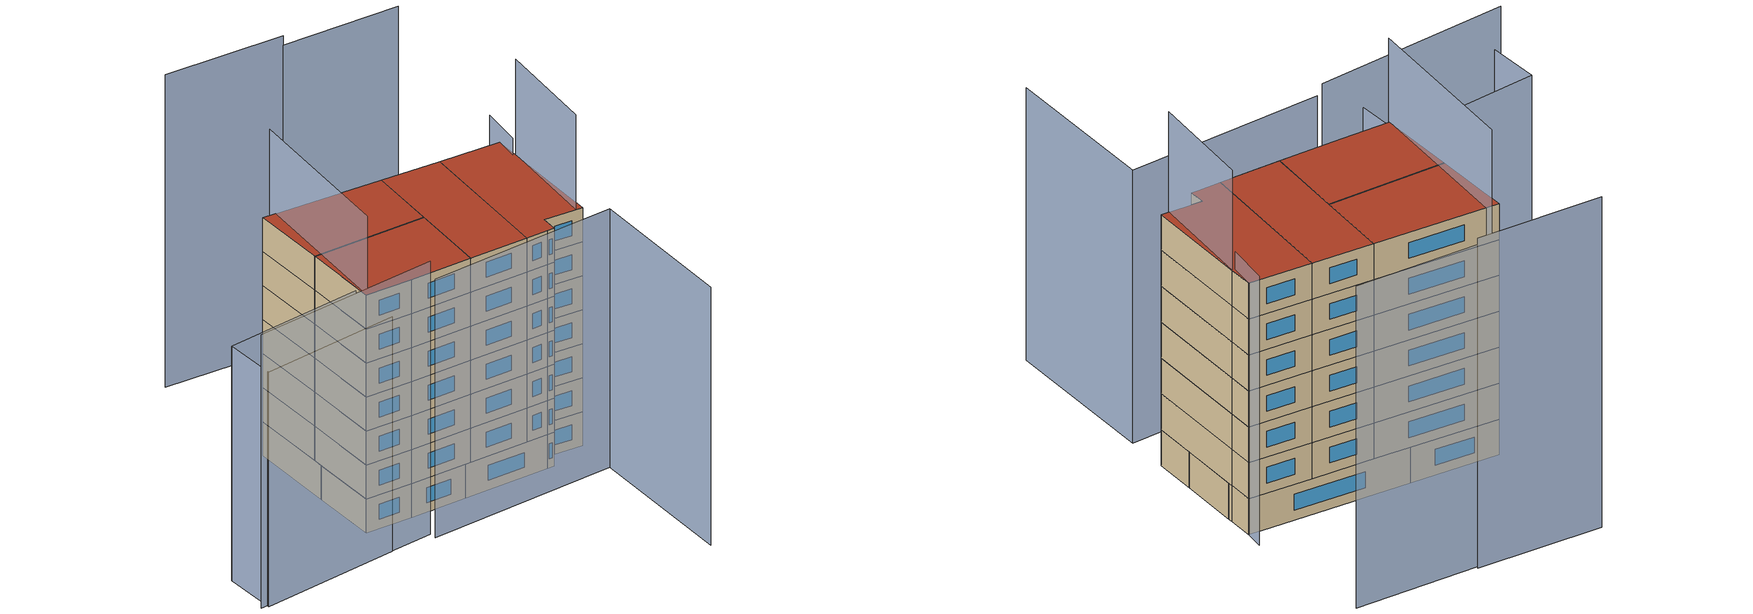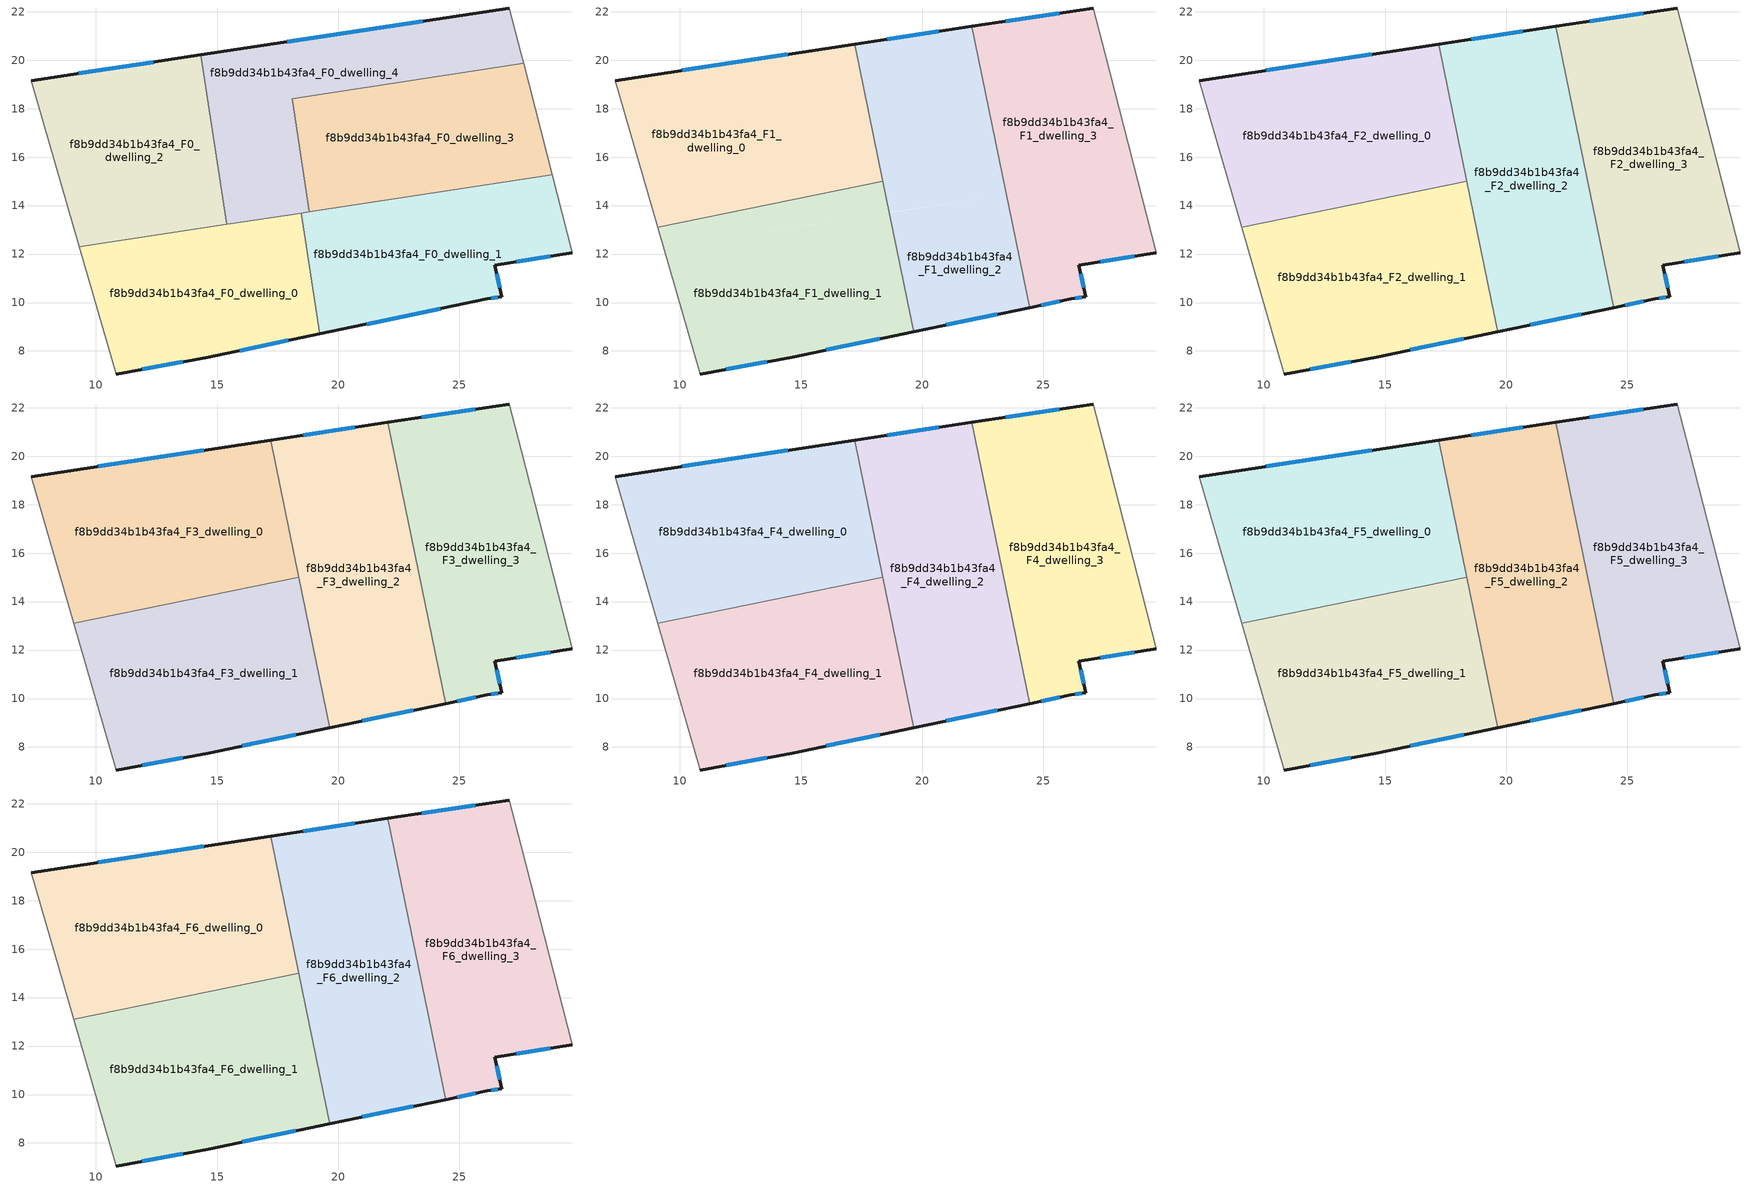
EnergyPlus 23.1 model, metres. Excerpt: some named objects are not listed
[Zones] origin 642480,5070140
f8b9dd34b1b43fa4_F0_dwelling_0
 floor ground (EU_floor_Construction): 18.48,13.69 19.24,8.71 14.64,7.75 10.84,7.05 9.32,12.29 z0
 wall outside (EU_wall_Construction): 10.84,7.05 14.64,7.75 19.24,8.71 z0:3
 wall adiabatic (EU_wall_Construction): 9.32,12.29 10.84,7.05 z0:3
 wall to f8b9dd34b1b43fa4_F0_dwelling_1 (EU_wall_Construction): 19.24,8.71 18.48,13.69 z0:3
 wall to f8b9dd34b1b43fa4_F0_dwelling_2 (EU_wall_Construction): 15.4,13.22 9.32,12.29 z0:3
 wall to f8b9dd34b1b43fa4_F0_dwelling_4 (EU_wall_Construction): 18.48,13.69 15.4,13.22 z0:3
 window (EU_Window_Construction): 15.93,8.02 17.95,8.44 / 11.91,7.24 13.58,7.55 z0.84:2.16
f8b9dd34b1b43fa4_F0_dwelling_1
 floor ground (EU_floor_Construction): 28.83,15.27 29.66,12.05 26.45,11.55 26.75,10.25 26.15,10.15 19.24,8.71 18.48,13.69 z0
 wall outside (EU_wall_Construction): 19.24,8.71 26.15,10.15 26.75,10.25 26.45,11.55 29.66,12.05 z0:3
 wall adiabatic (EU_wall_Construction): 29.66,12.05 28.83,15.27 z0:3
 wall to f8b9dd34b1b43fa4_F0_dwelling_3 (EU_wall_Construction): 28.83,15.27 18.81,13.74 z0:3
 wall to f8b9dd34b1b43fa4_F0_dwelling_4 (EU_wall_Construction): 18.81,13.74 18.48,13.69 z0:3
 window (EU_Window_Construction): 21.17,9.11 24.21,9.74 / 27.35,11.69 28.76,11.91 / 26.67,10.61 26.54,11.18 / 26.32,10.17 26.58,10.22 z0.84:2.16
f8b9dd34b1b43fa4_F0_dwelling_2
 floor ground (EU_floor_Construction): 14.34,20.22 15.4,13.22 9.32,12.29 7.34,19.16 z0
 wall outside (EU_wall_Construction): 14.34,20.22 7.34,19.16 z0:3
 wall to f8b9dd34b1b43fa4_F0_dwelling_4 (EU_wall_Construction): 15.4,13.22 14.34,20.22 z0:3
 wall adiabatic (EU_wall_Construction): 7.34,19.16 9.32,12.29 z0:3
 window (EU_Window_Construction): 12.38,19.92 9.3,19.46 z0.84:2.16
f8b9dd34b1b43fa4_F0_dwelling_3
 floor ground (EU_floor_Construction): 27.65,19.87 28.83,15.27 18.81,13.74 18.1,18.41 z0
 wall to f8b9dd34b1b43fa4_F0_dwelling_4 (EU_wall_Construction): 27.65,19.87 18.1,18.41 18.81,13.74 z0:3
 wall adiabatic (EU_wall_Construction): 28.83,15.27 27.65,19.87 z0:3
f8b9dd34b1b43fa4_F0_dwelling_4
 floor ground (EU_floor_Construction): 27.06,22.16 27.56,20.25 27.65,19.87 18.1,18.41 18.81,13.74 15.4,13.22 14.34,20.22 z0
 wall outside (EU_wall_Construction): 27.06,22.16 14.34,20.22 z0:3
 wall adiabatic (EU_wall_Construction): 27.65,19.87 27.56,20.25 27.06,22.16 z0:3
 window (EU_Window_Construction): 23.49,21.61 17.9,20.76 z0.84:2.16
f8b9dd34b1b43fa4_F1_dwelling_0
 floor to f8b9dd34b1b43fa4_F0_dwelling_2 (EU_floor_Construction): 14.34,20.22 15.23,14.36 9.09,13.1 7.34,19.16 z3
 floor to f8b9dd34b1b43fa4_F0_dwelling_4 (EU_floor_Construction): 17.21,20.66 18.38,15.01 15.23,14.36 14.34,20.22 z3
 wall outside (EU_wall_Construction): 17.21,20.66 7.34,19.16 z3:6
 wall adiabatic (EU_wall_Construction): 7.34,19.16 9.09,13.1 z3:6
 wall to f8b9dd34b1b43fa4_F1_dwelling_2 (EU_wall_Construction): 18.38,15.01 17.21,20.66 z3:6
 wall to f8b9dd34b1b43fa4_F1_dwelling_1 (EU_wall_Construction): 9.09,13.1 18.38,15.01 z3:6
 window (EU_Window_Construction): 14.45,20.24 10.11,19.58 z3.84:5.16
f8b9dd34b1b43fa4_F1_dwelling_1
 floor to f8b9dd34b1b43fa4_F0_dwelling_0 (EU_floor_Construction): 18.48,13.69 19.24,8.71 14.64,7.75 10.84,7.05 9.32,12.29 z3
 floor to f8b9dd34b1b43fa4_F0_dwelling_2 (EU_floor_Construction): 15.23,14.36 15.4,13.22 9.32,12.29 9.09,13.1 z3
 floor to f8b9dd34b1b43fa4_F0_dwelling_1 (EU_floor_Construction): 18.64,13.71 19.66,8.79 19.24,8.71 18.48,13.69 z3
 floor to f8b9dd34b1b43fa4_F0_dwelling_4 (EU_floor_Construction): 18.38,15.01 18.64,13.71 15.4,13.22 15.23,14.36 z3
 wall outside (EU_wall_Construction): 10.84,7.05 14.64,7.75 19.66,8.79 z3:6
 wall adiabatic (EU_wall_Construction): 9.09,13.1 10.84,7.05 z3:6
 wall to f8b9dd34b1b43fa4_F1_dwelling_2 (EU_wall_Construction): 19.66,8.79 18.38,15.01 z3:6
 window (EU_Window_Construction): 11.91,7.24 13.58,7.55 / 16.05,8.04 18.25,8.5 z3.84:5.16
f8b9dd34b1b43fa4_F1_dwelling_2
 floor to f8b9dd34b1b43fa4_F0_dwelling_1 (EU_floor_Construction): 23.48,14.45 24.44,9.79 19.66,8.79 18.64,13.71 z3
 floor to f8b9dd34b1b43fa4_F0_dwelling_3 (EU_floor_Construction): 22.52,19.09 23.48,14.45 18.81,13.74 18.1,18.41 z3
 floor to f8b9dd34b1b43fa4_F0_dwelling_4 (EU_floor_Construction): 22.05,21.39 22.52,19.09 18.1,18.41 18.81,13.74 18.64,13.71 17.21,20.66 z3
 wall outside (EU_wall_Construction): 19.66,8.79 24.44,9.79 / 22.05,21.39 17.21,20.66 z3:6
 wall to f8b9dd34b1b43fa4_F1_dwelling_3 (EU_wall_Construction): 24.44,9.79 22.05,21.39 z3:6
 window (EU_Window_Construction): 21,9.07 23.1,9.51 / 20.69,21.19 18.57,20.86 z3.84:5.16
f8b9dd34b1b43fa4_F1_dwelling_3
 floor to f8b9dd34b1b43fa4_F0_dwelling_3 (EU_floor_Construction): 27.65,19.87 28.83,15.27 23.48,14.45 22.52,19.09 z3
 floor to f8b9dd34b1b43fa4_F0_dwelling_1 (EU_floor_Construction): 28.83,15.27 29.66,12.05 26.45,11.55 26.75,10.25 26.15,10.15 24.44,9.79 23.48,14.45 z3
 floor to f8b9dd34b1b43fa4_F0_dwelling_4 (EU_floor_Construction): 27.06,22.16 27.56,20.25 27.65,19.87 22.52,19.09 22.05,21.39 z3
 wall outside (EU_wall_Construction): 24.44,9.79 26.15,10.15 26.75,10.25 26.45,11.55 29.66,12.05 / 27.06,22.16 22.05,21.39 z3:6
 wall adiabatic (EU_wall_Construction): 29.66,12.05 27.56,20.25 27.06,22.16 z3:6
 window (EU_Window_Construction): 26.67,10.61 26.54,11.18 / 26.32,10.17 26.58,10.22 / 24.92,9.89 25.67,10.05 / 25.65,21.94 23.45,21.61 / 27.35,11.69 28.76,11.91 z3.84:5.16
f8b9dd34b1b43fa4_F2_dwelling_0
 floor to f8b9dd34b1b43fa4_F1_dwelling_0 (EU_floor_Construction): 17.21,20.66 18.38,15.01 9.09,13.1 7.34,19.16 z6
 wall outside (EU_wall_Construction): 17.21,20.66 7.34,19.16 z6:9
 wall adiabatic (EU_wall_Construction): 7.34,19.16 9.09,13.1 z6:9
 wall to f8b9dd34b1b43fa4_F2_dwelling_2 (EU_wall_Construction): 18.38,15.01 17.21,20.66 z6:9
 wall to f8b9dd34b1b43fa4_F2_dwelling_1 (EU_wall_Construction): 9.09,13.1 18.38,15.01 z6:9
 window (EU_Window_Construction): 14.45,20.24 10.11,19.58 z6.84:8.16
f8b9dd34b1b43fa4_F2_dwelling_1
 floor to f8b9dd34b1b43fa4_F1_dwelling_1 (EU_floor_Construction): 18.38,15.01 19.66,8.79 14.64,7.75 10.84,7.05 9.09,13.1 z6
 wall outside (EU_wall_Construction): 10.84,7.05 14.64,7.75 19.66,8.79 z6:9
 wall adiabatic (EU_wall_Construction): 9.09,13.1 10.84,7.05 z6:9
 wall to f8b9dd34b1b43fa4_F2_dwelling_2 (EU_wall_Construction): 19.66,8.79 18.38,15.01 z6:9
 window (EU_Window_Construction): 11.91,7.24 13.58,7.55 / 16.05,8.04 18.25,8.5 z6.84:8.16
f8b9dd34b1b43fa4_F2_dwelling_2
 floor to f8b9dd34b1b43fa4_F1_dwelling_2 (EU_floor_Construction): 22.05,21.39 24.44,9.79 19.66,8.79 17.21,20.66 z6
 wall outside (EU_wall_Construction): 19.66,8.79 24.44,9.79 / 22.05,21.39 17.21,20.66 z6:9
 wall to f8b9dd34b1b43fa4_F2_dwelling_3 (EU_wall_Construction): 24.44,9.79 22.05,21.39 z6:9
 window (EU_Window_Construction): 21,9.07 23.1,9.51 / 20.69,21.19 18.57,20.86 z6.84:8.16
f8b9dd34b1b43fa4_F2_dwelling_3
 floor to f8b9dd34b1b43fa4_F1_dwelling_3 (EU_floor_Construction): 27.06,22.16 27.56,20.25 29.66,12.05 26.45,11.55 26.75,10.25 26.15,10.15 24.44,9.79 22.05,21.39 z6
 wall outside (EU_wall_Construction): 24.44,9.79 26.15,10.15 26.75,10.25 26.45,11.55 29.66,12.05 / 27.06,22.16 22.05,21.39 z6:9
 wall adiabatic (EU_wall_Construction): 29.66,12.05 27.56,20.25 27.06,22.16 z6:9
 window (EU_Window_Construction): 26.67,10.61 26.54,11.18 / 26.32,10.17 26.58,10.22 / 24.92,9.89 25.67,10.05 / 25.65,21.94 23.45,21.61 / 27.35,11.69 28.76,11.91 z6.84:8.16
f8b9dd34b1b43fa4_F3_dwelling_0
 floor to f8b9dd34b1b43fa4_F2_dwelling_0 (EU_floor_Construction): 17.21,20.66 18.38,15.01 9.09,13.1 7.34,19.16 z9
 wall outside (EU_wall_Construction): 17.21,20.66 7.34,19.16 z9:12
 wall adiabatic (EU_wall_Construction): 7.34,19.16 9.09,13.1 z9:12
 wall to f8b9dd34b1b43fa4_F3_dwelling_2 (EU_wall_Construction): 18.38,15.01 17.21,20.66 z9:12
 wall to f8b9dd34b1b43fa4_F3_dwelling_1 (EU_wall_Construction): 9.09,13.1 18.38,15.01 z9:12
 window (EU_Window_Construction): 14.45,20.24 10.11,19.58 z9.84:11.16
f8b9dd34b1b43fa4_F3_dwelling_1
 floor to f8b9dd34b1b43fa4_F2_dwelling_1 (EU_floor_Construction): 18.38,15.01 19.66,8.79 14.64,7.75 10.84,7.05 9.09,13.1 z9
 wall outside (EU_wall_Construction): 10.84,7.05 14.64,7.75 19.66,8.79 z9:12
 wall adiabatic (EU_wall_Construction): 9.09,13.1 10.84,7.05 z9:12
 wall to f8b9dd34b1b43fa4_F3_dwelling_2 (EU_wall_Construction): 19.66,8.79 18.38,15.01 z9:12
 window (EU_Window_Construction): 11.91,7.24 13.58,7.55 / 16.05,8.04 18.25,8.5 z9.84:11.16
f8b9dd34b1b43fa4_F3_dwelling_2
 floor to f8b9dd34b1b43fa4_F2_dwelling_2 (EU_floor_Construction): 22.05,21.39 24.44,9.79 19.66,8.79 17.21,20.66 z9
 wall outside (EU_wall_Construction): 19.66,8.79 24.44,9.79 / 22.05,21.39 17.21,20.66 z9:12
 wall to f8b9dd34b1b43fa4_F3_dwelling_3 (EU_wall_Construction): 24.44,9.79 22.05,21.39 z9:12
 window (EU_Window_Construction): 21,9.07 23.1,9.51 / 20.69,21.19 18.57,20.86 z9.84:11.16
f8b9dd34b1b43fa4_F3_dwelling_3
 floor to f8b9dd34b1b43fa4_F2_dwelling_3 (EU_floor_Construction): 27.06,22.16 27.56,20.25 29.66,12.05 26.45,11.55 26.75,10.25 26.15,10.15 24.44,9.79 22.05,21.39 z9
 wall outside (EU_wall_Construction): 24.44,9.79 26.15,10.15 26.75,10.25 26.45,11.55 29.66,12.05 / 27.06,22.16 22.05,21.39 z9:12
 wall adiabatic (EU_wall_Construction): 29.66,12.05 27.56,20.25 27.06,22.16 z9:12
 window (EU_Window_Construction): 26.67,10.61 26.54,11.18 / 26.32,10.17 26.58,10.22 / 24.92,9.89 25.67,10.05 / 25.65,21.94 23.45,21.61 / 27.35,11.69 28.76,11.91 z9.84:11.16
f8b9dd34b1b43fa4_F4_dwelling_0
 floor to f8b9dd34b1b43fa4_F3_dwelling_0 (EU_floor_Construction): 17.21,20.66 18.38,15.01 9.09,13.1 7.34,19.16 z12
 wall outside (EU_wall_Construction): 17.21,20.66 7.34,19.16 z12:15
 wall adiabatic (EU_wall_Construction): 7.34,19.16 9.09,13.1 z12:15
 wall to f8b9dd34b1b43fa4_F4_dwelling_2 (EU_wall_Construction): 18.38,15.01 17.21,20.66 z12:15
 wall to f8b9dd34b1b43fa4_F4_dwelling_1 (EU_wall_Construction): 9.09,13.1 18.38,15.01 z12:15
 window (EU_Window_Construction): 14.45,20.24 10.11,19.58 z12.84:14.16
f8b9dd34b1b43fa4_F4_dwelling_1
 floor to f8b9dd34b1b43fa4_F3_dwelling_1 (EU_floor_Construction): 18.38,15.01 19.66,8.79 14.64,7.75 10.84,7.05 9.09,13.1 z12
 wall outside (EU_wall_Construction): 10.84,7.05 14.64,7.75 19.66,8.79 z12:15
 wall adiabatic (EU_wall_Construction): 9.09,13.1 10.84,7.05 z12:15
 wall to f8b9dd34b1b43fa4_F4_dwelling_2 (EU_wall_Construction): 19.66,8.79 18.38,15.01 z12:15
 window (EU_Window_Construction): 11.91,7.24 13.58,7.55 / 16.05,8.04 18.25,8.5 z12.84:14.16
f8b9dd34b1b43fa4_F4_dwelling_2
 floor to f8b9dd34b1b43fa4_F3_dwelling_2 (EU_floor_Construction): 22.05,21.39 24.44,9.79 19.66,8.79 17.21,20.66 z12
 wall outside (EU_wall_Construction): 19.66,8.79 24.44,9.79 / 22.05,21.39 17.21,20.66 z12:15
 wall to f8b9dd34b1b43fa4_F4_dwelling_3 (EU_wall_Construction): 24.44,9.79 22.05,21.39 z12:15
 window (EU_Window_Construction): 21,9.07 23.1,9.51 / 20.69,21.19 18.57,20.86 z12.84:14.16
f8b9dd34b1b43fa4_F4_dwelling_3
 floor to f8b9dd34b1b43fa4_F3_dwelling_3 (EU_floor_Construction): 27.06,22.16 27.56,20.25 29.66,12.05 26.45,11.55 26.75,10.25 26.15,10.15 24.44,9.79 22.05,21.39 z12
 wall outside (EU_wall_Construction): 24.44,9.79 26.15,10.15 26.75,10.25 26.45,11.55 29.66,12.05 / 27.06,22.16 22.05,21.39 z12:15
 wall adiabatic (EU_wall_Construction): 29.66,12.05 27.56,20.25 27.06,22.16 z12:15
 window (EU_Window_Construction): 26.67,10.61 26.54,11.18 / 26.32,10.17 26.58,10.22 / 24.92,9.89 25.67,10.05 / 25.65,21.94 23.45,21.61 / 27.35,11.69 28.76,11.91 z12.84:14.16
f8b9dd34b1b43fa4_F5_dwelling_0
 floor to f8b9dd34b1b43fa4_F4_dwelling_0 (EU_floor_Construction): 17.21,20.66 18.38,15.01 9.09,13.1 7.34,19.16 z15
 wall outside (EU_wall_Construction): 17.21,20.66 7.34,19.16 z15:18
 wall adiabatic (EU_wall_Construction): 7.34,19.16 9.09,13.1 z15:18
 wall to f8b9dd34b1b43fa4_F5_dwelling_2 (EU_wall_Construction): 18.38,15.01 17.21,20.66 z15:18
 wall to f8b9dd34b1b43fa4_F5_dwelling_1 (EU_wall_Construction): 9.09,13.1 18.38,15.01 z15:18
 window (EU_Window_Construction): 14.45,20.24 10.11,19.58 z15.84:17.16
f8b9dd34b1b43fa4_F5_dwelling_1
 floor to f8b9dd34b1b43fa4_F4_dwelling_1 (EU_floor_Construction): 18.38,15.01 19.66,8.79 14.64,7.75 10.84,7.05 9.09,13.1 z15
 wall outside (EU_wall_Construction): 10.84,7.05 14.64,7.75 19.66,8.79 z15:18
 wall adiabatic (EU_wall_Construction): 9.09,13.1 10.84,7.05 z15:18
 wall to f8b9dd34b1b43fa4_F5_dwelling_2 (EU_wall_Construction): 19.66,8.79 18.38,15.01 z15:18
 window (EU_Window_Construction): 11.91,7.24 13.58,7.55 / 16.05,8.04 18.25,8.5 z15.84:17.16
f8b9dd34b1b43fa4_F5_dwelling_2
 floor to f8b9dd34b1b43fa4_F4_dwelling_2 (EU_floor_Construction): 22.05,21.39 24.44,9.79 19.66,8.79 17.21,20.66 z15
 wall outside (EU_wall_Construction): 19.66,8.79 24.44,9.79 / 22.05,21.39 17.21,20.66 z15:18
 wall to f8b9dd34b1b43fa4_F5_dwelling_3 (EU_wall_Construction): 24.44,9.79 22.05,21.39 z15:18
 window (EU_Window_Construction): 21,9.07 23.1,9.51 / 20.69,21.19 18.57,20.86 z15.84:17.16
f8b9dd34b1b43fa4_F5_dwelling_3
 floor to f8b9dd34b1b43fa4_F4_dwelling_3 (EU_floor_Construction): 27.06,22.16 27.56,20.25 29.66,12.05 26.45,11.55 26.75,10.25 26.15,10.15 24.44,9.79 22.05,21.39 z15
 wall outside (EU_wall_Construction): 24.44,9.79 26.15,10.15 26.75,10.25 26.45,11.55 29.66,12.05 / 27.06,22.16 22.05,21.39 z15:18
 wall adiabatic (EU_wall_Construction): 29.66,12.05 27.56,20.25 27.06,22.16 z15:18
 window (EU_Window_Construction): 26.67,10.61 26.54,11.18 / 26.32,10.17 26.58,10.22 / 24.92,9.89 25.67,10.05 / 25.65,21.94 23.45,21.61 / 27.35,11.69 28.76,11.91 z15.84:17.16
f8b9dd34b1b43fa4_F6_dwelling_0
 floor to f8b9dd34b1b43fa4_F5_dwelling_0 (EU_floor_Construction): 17.21,20.66 18.38,15.01 9.09,13.1 7.34,19.16 z18
 wall outside (EU_wall_Construction): 17.21,20.66 7.34,19.16 z18:21
 wall adiabatic (EU_wall_Construction): 7.34,19.16 9.09,13.1 z18:21
 wall to f8b9dd34b1b43fa4_F6_dwelling_2 (EU_wall_Construction): 18.38,15.01 17.21,20.66 z18:21
 wall to f8b9dd34b1b43fa4_F6_dwelling_1 (EU_wall_Construction): 9.09,13.1 18.38,15.01 z18:21
 window (EU_Window_Construction): 14.45,20.24 10.11,19.58 z18.84:20.16
 roof outside (EU_roof_Construction): 18.38,15.01 17.21,20.66 7.34,19.16 9.09,13.1 z21
f8b9dd34b1b43fa4_F6_dwelling_1
 floor to f8b9dd34b1b43fa4_F5_dwelling_1 (EU_floor_Construction): 18.38,15.01 19.66,8.79 14.64,7.75 10.84,7.05 9.09,13.1 z18
 wall outside (EU_wall_Construction): 10.84,7.05 14.64,7.75 19.66,8.79 z18:21
 wall adiabatic (EU_wall_Construction): 9.09,13.1 10.84,7.05 z18:21
 wall to f8b9dd34b1b43fa4_F6_dwelling_2 (EU_wall_Construction): 19.66,8.79 18.38,15.01 z18:21
 window (EU_Window_Construction): 11.91,7.24 13.58,7.55 / 16.05,8.04 18.25,8.5 z18.84:20.16
 roof outside (EU_roof_Construction): 19.66,8.79 18.38,15.01 9.09,13.1 10.84,7.05 14.64,7.75 z21
f8b9dd34b1b43fa4_F6_dwelling_2
 floor to f8b9dd34b1b43fa4_F5_dwelling_2 (EU_floor_Construction): 22.05,21.39 24.44,9.79 19.66,8.79 17.21,20.66 z18
 wall outside (EU_wall_Construction): 19.66,8.79 24.44,9.79 / 22.05,21.39 17.21,20.66 z18:21
 wall to f8b9dd34b1b43fa4_F6_dwelling_3 (EU_wall_Construction): 24.44,9.79 22.05,21.39 z18:21
 window (EU_Window_Construction): 21,9.07 23.1,9.51 / 20.69,21.19 18.57,20.86 z18.84:20.16
 roof outside (EU_roof_Construction): 24.44,9.79 22.05,21.39 17.21,20.66 19.66,8.79 z21
f8b9dd34b1b43fa4_F6_dwelling_3
 floor to f8b9dd34b1b43fa4_F5_dwelling_3 (EU_floor_Construction): 27.06,22.16 27.56,20.25 29.66,12.05 26.45,11.55 26.75,10.25 26.15,10.15 24.44,9.79 22.05,21.39 z18
 wall outside (EU_wall_Construction): 24.44,9.79 26.15,10.15 26.75,10.25 26.45,11.55 29.66,12.05 / 27.06,22.16 22.05,21.39 z18:21
 wall adiabatic (EU_wall_Construction): 29.66,12.05 27.56,20.25 27.06,22.16 z18:21
 window (EU_Window_Construction): 26.67,10.61 26.54,11.18 / 26.32,10.17 26.58,10.22 / 24.92,9.89 25.67,10.05 / 25.65,21.94 23.45,21.61 / 27.35,11.69 28.76,11.91 z18.84:20.16
 roof outside (EU_roof_Construction): 29.66,12.05 27.56,20.25 27.06,22.16 22.05,21.39 24.44,9.79 26.15,10.15 26.75,10.25 26.45,11.55 z21
shading: 0.16,0.67 15.14,5.25 z0:24.1; 15.3,4.67 30.51,8.72 / 30.51,8.72 33.75,-3.47 z0:22.8; 11.76,4.15 0.73,0.65 / 0.73,0.65 -0.57,4.75 / -0.57,4.75 10.46,8.25 / 10.46,8.25 11.76,4.15 z0:20.7; 29.09,11.94 27.56,20.25 z0:29.4; 27.33,20.22 26.85,23.63 z0:22.5; 13.75,31.68 3.89,30.02 z0:27.6; 23.36,33.26 13.68,31.5 z0:26.9; 8.26,20.09 10.85,6.98 z0:28
[Building]
EU S2 Campaign: North Axis=0; Terrain=City; Solar Distribution=FullExterior
[Site:Location]
Lyon-Bron: Latitude=45.75; Longitude=5; Time Zone=1; Elevation=198
[SizingPeriod:WeatherFileDays]
AnnualSizingPeriod: Begin Month=1; Begin Day of Month=1; End Month=12; End Day of Month=31; Day of Week for Start Day=Monday; Use Weather File Daylight Saving Period=No; Use Weather File Rain and Snow Indicators=No
[MATERIAL]
EU_InternalMass_Material: Roughness=MediumRough; Thickness=0.1; Conductivity=1; Density=1800; Specific Heat=900; Thermal Absorptance=0.9; Solar Absorptance=0.7; Visible Absorptance=0.7
[MATERIAL:NOMASS] Roughness=MediumRough; Thermal Absorptance=0.9; Solar Absorptance=0.7; Visible Absorptance=0.7
Name | Thermal Resistance
EU_wall_NoMass | 0.776494
EU_roof_NoMass | 0.486893
EU_floor_NoMass | 0.421597
[WINDOWMATERIAL:SIMPLEGLAZINGSYSTEM]
EU_Window_SimpleGlazing: UFactor=4.24961; Solar Heat Gain Coefficient=0.83; Visible Transmittance=0.83
[CONSTRUCTION]
EU_wall_Construction: EU_wall_NoMass
EU_roof_Construction: EU_roof_NoMass
EU_floor_Construction: EU_floor_NoMass
EU_InternalMass_Construction: EU_InternalMass_Material
EU_Window_Construction: EU_Window_SimpleGlazing
[ZONE] Type=1; Multiplier=1; Ceiling Height=autocalculate; Floor Area=autocalculate; Part of Total Floor Area=Yes
Name | Volume
f8b9dd34b1b43fa4_F0_dwelling_0 | 140.502
f8b9dd34b1b43fa4_F1_dwelling_0; f8b9dd34b1b43fa4_F2_dwelling_0; f8b9dd34b1b43fa4_F3_dwelling_0; f8b9dd34b1b43fa4_F4_dwelling_0; f8b9dd34b1b43fa4_F5_dwelling_0; f8b9dd34b1b43fa4_F6_dwelling_0 | 175.611
f8b9dd34b1b43fa4_F0_dwelling_1 | 140.5
f8b9dd34b1b43fa4_F1_dwelling_1; f8b9dd34b1b43fa4_F2_dwelling_1; f8b9dd34b1b43fa4_F3_dwelling_1; f8b9dd34b1b43fa4_F4_dwelling_1; f8b9dd34b1b43fa4_F5_dwelling_1; f8b9dd34b1b43fa4_F6_dwelling_1 | 175.622
f8b9dd34b1b43fa4_F0_dwelling_2 | 140.491
f8b9dd34b1b43fa4_F1_dwelling_2; f8b9dd34b1b43fa4_F2_dwelling_2; f8b9dd34b1b43fa4_F3_dwelling_2; f8b9dd34b1b43fa4_F4_dwelling_2; f8b9dd34b1b43fa4_F5_dwelling_2; f8b9dd34b1b43fa4_F6_dwelling_2 | 175.605
f8b9dd34b1b43fa4_F0_dwelling_3 | 140.49
f8b9dd34b1b43fa4_F1_dwelling_3; f8b9dd34b1b43fa4_F2_dwelling_3; f8b9dd34b1b43fa4_F3_dwelling_3; f8b9dd34b1b43fa4_F4_dwelling_3; f8b9dd34b1b43fa4_F5_dwelling_3; f8b9dd34b1b43fa4_F6_dwelling_3 | 175.63
f8b9dd34b1b43fa4_F0_dwelling_4 | 140.488
[INTERNALMASS] Construction=EU_InternalMass_Construction
Name | Zone or ZoneList | Surface Area
f8b9dd34b1b43fa4_F0_dwelling_0_EU_InternalMass | f8b9dd34b1b43fa4_F0_dwelling_0 | 46.8332
f8b9dd34b1b43fa4_F0_dwelling_1_EU_InternalMass | f8b9dd34b1b43fa4_F0_dwelling_1 | 46.8328
f8b9dd34b1b43fa4_F0_dwelling_2_EU_InternalMass | f8b9dd34b1b43fa4_F0_dwelling_2 | 46.8293
f8b9dd34b1b43fa4_F0_dwelling_3_EU_InternalMass | f8b9dd34b1b43fa4_F0_dwelling_3 | 46.8302
f8b9dd34b1b43fa4_F0_dwelling_4_EU_InternalMass | f8b9dd34b1b43fa4_F0_dwelling_4 | 46.8293
f8b9dd34b1b43fa4_F1_dwelling_0_EU_InternalMass | f8b9dd34b1b43fa4_F1_dwelling_0 | 58.5381
f8b9dd34b1b43fa4_F1_dwelling_1_EU_InternalMass | f8b9dd34b1b43fa4_F1_dwelling_1 | 58.5406
f8b9dd34b1b43fa4_F1_dwelling_2_EU_InternalMass | f8b9dd34b1b43fa4_F1_dwelling_2 | 58.5353
f8b9dd34b1b43fa4_F1_dwelling_3_EU_InternalMass | f8b9dd34b1b43fa4_F1_dwelling_3 | 58.543
f8b9dd34b1b43fa4_F2_dwelling_0_EU_InternalMass | f8b9dd34b1b43fa4_F2_dwelling_0 | 58.5381
f8b9dd34b1b43fa4_F2_dwelling_1_EU_InternalMass | f8b9dd34b1b43fa4_F2_dwelling_1 | 58.5406
f8b9dd34b1b43fa4_F2_dwelling_2_EU_InternalMass | f8b9dd34b1b43fa4_F2_dwelling_2 | 58.5353
f8b9dd34b1b43fa4_F2_dwelling_3_EU_InternalMass | f8b9dd34b1b43fa4_F2_dwelling_3 | 58.543
f8b9dd34b1b43fa4_F3_dwelling_0_EU_InternalMass | f8b9dd34b1b43fa4_F3_dwelling_0 | 58.5381
f8b9dd34b1b43fa4_F3_dwelling_1_EU_InternalMass | f8b9dd34b1b43fa4_F3_dwelling_1 | 58.5406
f8b9dd34b1b43fa4_F3_dwelling_2_EU_InternalMass | f8b9dd34b1b43fa4_F3_dwelling_2 | 58.5353
f8b9dd34b1b43fa4_F3_dwelling_3_EU_InternalMass | f8b9dd34b1b43fa4_F3_dwelling_3 | 58.543
f8b9dd34b1b43fa4_F4_dwelling_0_EU_InternalMass | f8b9dd34b1b43fa4_F4_dwelling_0 | 58.5381
f8b9dd34b1b43fa4_F4_dwelling_1_EU_InternalMass | f8b9dd34b1b43fa4_F4_dwelling_1 | 58.5406
f8b9dd34b1b43fa4_F4_dwelling_2_EU_InternalMass | f8b9dd34b1b43fa4_F4_dwelling_2 | 58.5353
f8b9dd34b1b43fa4_F4_dwelling_3_EU_InternalMass | f8b9dd34b1b43fa4_F4_dwelling_3 | 58.543
f8b9dd34b1b43fa4_F5_dwelling_0_EU_InternalMass | f8b9dd34b1b43fa4_F5_dwelling_0 | 58.5381
f8b9dd34b1b43fa4_F5_dwelling_1_EU_InternalMass | f8b9dd34b1b43fa4_F5_dwelling_1 | 58.5406
f8b9dd34b1b43fa4_F5_dwelling_2_EU_InternalMass | f8b9dd34b1b43fa4_F5_dwelling_2 | 58.5353
f8b9dd34b1b43fa4_F5_dwelling_3_EU_InternalMass | f8b9dd34b1b43fa4_F5_dwelling_3 | 58.543
f8b9dd34b1b43fa4_F6_dwelling_0_EU_InternalMass | f8b9dd34b1b43fa4_F6_dwelling_0 | 58.5381
f8b9dd34b1b43fa4_F6_dwelling_1_EU_InternalMass | f8b9dd34b1b43fa4_F6_dwelling_1 | 58.5406
f8b9dd34b1b43fa4_F6_dwelling_2_EU_InternalMass | f8b9dd34b1b43fa4_F6_dwelling_2 | 58.5353
f8b9dd34b1b43fa4_F6_dwelling_3_EU_InternalMass | f8b9dd34b1b43fa4_F6_dwelling_3 | 58.543
[OTHEREQUIPMENT] Fuel Type=Electricity; Design Level Calculation Method=Watts/Area; Power per Zone Floor Area=1; Fraction Latent=0; Fraction Radiant=0; Fraction Lost=0; Carbon Dioxide Generation Rate=0; EndUse Subcategory=EU_Step8_InternalGains
Name | Zone or ZoneList or Space or SpaceList | Schedule
EU_Step8_InternalGain_f8b9dd34b1b43fa4_F0_dwelling_0_f000 | f8b9dd34b1b43fa4_F0_dwelling_0 | EU_Step8_GainSchedule_f8b9dd34b1b43fa4_F0_dwelling_0_f000
EU_Step8_InternalGain_f8b9dd34b1b43fa4_F0_dwelling_1_f000 | f8b9dd34b1b43fa4_F0_dwelling_1 | EU_Step8_GainSchedule_f8b9dd34b1b43fa4_F0_dwelling_1_f000
EU_Step8_InternalGain_f8b9dd34b1b43fa4_F0_dwelling_2_f000 | f8b9dd34b1b43fa4_F0_dwelling_2 | EU_Step8_GainSchedule_f8b9dd34b1b43fa4_F0_dwelling_2_f000
EU_Step8_InternalGain_f8b9dd34b1b43fa4_F0_dwelling_3_f000 | f8b9dd34b1b43fa4_F0_dwelling_3 | EU_Step8_GainSchedule_f8b9dd34b1b43fa4_F0_dwelling_3_f000
EU_Step8_InternalGain_f8b9dd34b1b43fa4_F0_dwelling_4_f000 | f8b9dd34b1b43fa4_F0_dwelling_4 | EU_Step8_GainSchedule_f8b9dd34b1b43fa4_F0_dwelling_4_f000
EU_Step8_InternalGain_f8b9dd34b1b43fa4_F1_dwelling_0_f000 | f8b9dd34b1b43fa4_F1_dwelling_0 | EU_Step8_GainSchedule_f8b9dd34b1b43fa4_F1_dwelling_0_f000
EU_Step8_InternalGain_f8b9dd34b1b43fa4_F1_dwelling_1_f000 | f8b9dd34b1b43fa4_F1_dwelling_1 | EU_Step8_GainSchedule_f8b9dd34b1b43fa4_F1_dwelling_1_f000
EU_Step8_InternalGain_f8b9dd34b1b43fa4_F1_dwelling_2_f000 | f8b9dd34b1b43fa4_F1_dwelling_2 | EU_Step8_GainSchedule_f8b9dd34b1b43fa4_F1_dwelling_2_f000
EU_Step8_InternalGain_f8b9dd34b1b43fa4_F1_dwelling_3_f000 | f8b9dd34b1b43fa4_F1_dwelling_3 | EU_Step8_GainSchedule_f8b9dd34b1b43fa4_F1_dwelling_3_f000
EU_Step8_InternalGain_f8b9dd34b1b43fa4_F2_dwelling_0_f000 | f8b9dd34b1b43fa4_F2_dwelling_0 | EU_Step8_GainSchedule_f8b9dd34b1b43fa4_F2_dwelling_0_f000
EU_Step8_InternalGain_f8b9dd34b1b43fa4_F2_dwelling_1_f000 | f8b9dd34b1b43fa4_F2_dwelling_1 | EU_Step8_GainSchedule_f8b9dd34b1b43fa4_F2_dwelling_1_f000
EU_Step8_InternalGain_f8b9dd34b1b43fa4_F2_dwelling_2_f000 | f8b9dd34b1b43fa4_F2_dwelling_2 | EU_Step8_GainSchedule_f8b9dd34b1b43fa4_F2_dwelling_2_f000
EU_Step8_InternalGain_f8b9dd34b1b43fa4_F2_dwelling_3_f000 | f8b9dd34b1b43fa4_F2_dwelling_3 | EU_Step8_GainSchedule_f8b9dd34b1b43fa4_F2_dwelling_3_f000
EU_Step8_InternalGain_f8b9dd34b1b43fa4_F3_dwelling_0_f000 | f8b9dd34b1b43fa4_F3_dwelling_0 | EU_Step8_GainSchedule_f8b9dd34b1b43fa4_F3_dwelling_0_f000
EU_Step8_InternalGain_f8b9dd34b1b43fa4_F3_dwelling_1_f000 | f8b9dd34b1b43fa4_F3_dwelling_1 | EU_Step8_GainSchedule_f8b9dd34b1b43fa4_F3_dwelling_1_f000
EU_Step8_InternalGain_f8b9dd34b1b43fa4_F3_dwelling_2_f000 | f8b9dd34b1b43fa4_F3_dwelling_2 | EU_Step8_GainSchedule_f8b9dd34b1b43fa4_F3_dwelling_2_f000
EU_Step8_InternalGain_f8b9dd34b1b43fa4_F3_dwelling_3_f000 | f8b9dd34b1b43fa4_F3_dwelling_3 | EU_Step8_GainSchedule_f8b9dd34b1b43fa4_F3_dwelling_3_f000
EU_Step8_InternalGain_f8b9dd34b1b43fa4_F4_dwelling_0_f000 | f8b9dd34b1b43fa4_F4_dwelling_0 | EU_Step8_GainSchedule_f8b9dd34b1b43fa4_F4_dwelling_0_f000
EU_Step8_InternalGain_f8b9dd34b1b43fa4_F4_dwelling_1_f000 | f8b9dd34b1b43fa4_F4_dwelling_1 | EU_Step8_GainSchedule_f8b9dd34b1b43fa4_F4_dwelling_1_f000
EU_Step8_InternalGain_f8b9dd34b1b43fa4_F4_dwelling_2_f000 | f8b9dd34b1b43fa4_F4_dwelling_2 | EU_Step8_GainSchedule_f8b9dd34b1b43fa4_F4_dwelling_2_f000
EU_Step8_InternalGain_f8b9dd34b1b43fa4_F4_dwelling_3_f000 | f8b9dd34b1b43fa4_F4_dwelling_3 | EU_Step8_GainSchedule_f8b9dd34b1b43fa4_F4_dwelling_3_f000
EU_Step8_InternalGain_f8b9dd34b1b43fa4_F5_dwelling_0_f000 | f8b9dd34b1b43fa4_F5_dwelling_0 | EU_Step8_GainSchedule_f8b9dd34b1b43fa4_F5_dwelling_0_f000
EU_Step8_InternalGain_f8b9dd34b1b43fa4_F5_dwelling_1_f000 | f8b9dd34b1b43fa4_F5_dwelling_1 | EU_Step8_GainSchedule_f8b9dd34b1b43fa4_F5_dwelling_1_f000
EU_Step8_InternalGain_f8b9dd34b1b43fa4_F5_dwelling_2_f000 | f8b9dd34b1b43fa4_F5_dwelling_2 | EU_Step8_GainSchedule_f8b9dd34b1b43fa4_F5_dwelling_2_f000
EU_Step8_InternalGain_f8b9dd34b1b43fa4_F5_dwelling_3_f000 | f8b9dd34b1b43fa4_F5_dwelling_3 | EU_Step8_GainSchedule_f8b9dd34b1b43fa4_F5_dwelling_3_f000
EU_Step8_InternalGain_f8b9dd34b1b43fa4_F6_dwelling_0_f000 | f8b9dd34b1b43fa4_F6_dwelling_0 | EU_Step8_GainSchedule_f8b9dd34b1b43fa4_F6_dwelling_0_f000
EU_Step8_InternalGain_f8b9dd34b1b43fa4_F6_dwelling_1_f000 | f8b9dd34b1b43fa4_F6_dwelling_1 | EU_Step8_GainSchedule_f8b9dd34b1b43fa4_F6_dwelling_1_f000
EU_Step8_InternalGain_f8b9dd34b1b43fa4_F6_dwelling_2_f000 | f8b9dd34b1b43fa4_F6_dwelling_2 | EU_Step8_GainSchedule_f8b9dd34b1b43fa4_F6_dwelling_2_f000
EU_Step8_InternalGain_f8b9dd34b1b43fa4_F6_dwelling_3_f000 | f8b9dd34b1b43fa4_F6_dwelling_3 | EU_Step8_GainSchedule_f8b9dd34b1b43fa4_F6_dwelling_3_f000
[ZONEVENTILATION:DESIGNFLOWRATE] Schedule=EU_AlwaysOn; Design Flow Rate Calculation Method=AirChanges/Hour; Air Changes per Hour=0.693814; Ventilation Type=Natural; Fan Pressure Rise=0; Fan Total Efficiency=1; Constant Term Coefficient=1; Temperature Term Coefficient=0; Velocity Term Coefficient=0; Velocity Squared Term Coefficient=0; Minimum Indoor Temperature=-100; Maximum Indoor Temperature=100; Delta Temperature=-100; Minimum Outdoor Temperature=-100; Maximum Outdoor Temperature=100; Maximum Wind Speed=40
Name | Zone or ZoneList or Space or SpaceList
EU_ConstantAir_f8b9dd34b1b43fa4_F0_dwelling_0 | f8b9dd34b1b43fa4_F0_dwelling_0
EU_ConstantAir_f8b9dd34b1b43fa4_F0_dwelling_1 | f8b9dd34b1b43fa4_F0_dwelling_1
EU_ConstantAir_f8b9dd34b1b43fa4_F0_dwelling_2 | f8b9dd34b1b43fa4_F0_dwelling_2
EU_ConstantAir_f8b9dd34b1b43fa4_F0_dwelling_3 | f8b9dd34b1b43fa4_F0_dwelling_3
EU_ConstantAir_f8b9dd34b1b43fa4_F0_dwelling_4 | f8b9dd34b1b43fa4_F0_dwelling_4
EU_ConstantAir_f8b9dd34b1b43fa4_F1_dwelling_0 | f8b9dd34b1b43fa4_F1_dwelling_0
EU_ConstantAir_f8b9dd34b1b43fa4_F1_dwelling_1 | f8b9dd34b1b43fa4_F1_dwelling_1
EU_ConstantAir_f8b9dd34b1b43fa4_F1_dwelling_2 | f8b9dd34b1b43fa4_F1_dwelling_2
EU_ConstantAir_f8b9dd34b1b43fa4_F1_dwelling_3 | f8b9dd34b1b43fa4_F1_dwelling_3
EU_ConstantAir_f8b9dd34b1b43fa4_F2_dwelling_0 | f8b9dd34b1b43fa4_F2_dwelling_0
EU_ConstantAir_f8b9dd34b1b43fa4_F2_dwelling_1 | f8b9dd34b1b43fa4_F2_dwelling_1
EU_ConstantAir_f8b9dd34b1b43fa4_F2_dwelling_2 | f8b9dd34b1b43fa4_F2_dwelling_2
EU_ConstantAir_f8b9dd34b1b43fa4_F2_dwelling_3 | f8b9dd34b1b43fa4_F2_dwelling_3
EU_ConstantAir_f8b9dd34b1b43fa4_F3_dwelling_0 | f8b9dd34b1b43fa4_F3_dwelling_0
EU_ConstantAir_f8b9dd34b1b43fa4_F3_dwelling_1 | f8b9dd34b1b43fa4_F3_dwelling_1
EU_ConstantAir_f8b9dd34b1b43fa4_F3_dwelling_2 | f8b9dd34b1b43fa4_F3_dwelling_2
EU_ConstantAir_f8b9dd34b1b43fa4_F3_dwelling_3 | f8b9dd34b1b43fa4_F3_dwelling_3
EU_ConstantAir_f8b9dd34b1b43fa4_F4_dwelling_0 | f8b9dd34b1b43fa4_F4_dwelling_0
EU_ConstantAir_f8b9dd34b1b43fa4_F4_dwelling_1 | f8b9dd34b1b43fa4_F4_dwelling_1
EU_ConstantAir_f8b9dd34b1b43fa4_F4_dwelling_2 | f8b9dd34b1b43fa4_F4_dwelling_2
EU_ConstantAir_f8b9dd34b1b43fa4_F4_dwelling_3 | f8b9dd34b1b43fa4_F4_dwelling_3
EU_ConstantAir_f8b9dd34b1b43fa4_F5_dwelling_0 | f8b9dd34b1b43fa4_F5_dwelling_0
EU_ConstantAir_f8b9dd34b1b43fa4_F5_dwelling_1 | f8b9dd34b1b43fa4_F5_dwelling_1
EU_ConstantAir_f8b9dd34b1b43fa4_F5_dwelling_2 | f8b9dd34b1b43fa4_F5_dwelling_2
EU_ConstantAir_f8b9dd34b1b43fa4_F5_dwelling_3 | f8b9dd34b1b43fa4_F5_dwelling_3
EU_ConstantAir_f8b9dd34b1b43fa4_F6_dwelling_0 | f8b9dd34b1b43fa4_F6_dwelling_0
EU_ConstantAir_f8b9dd34b1b43fa4_F6_dwelling_1 | f8b9dd34b1b43fa4_F6_dwelling_1
EU_ConstantAir_f8b9dd34b1b43fa4_F6_dwelling_2 | f8b9dd34b1b43fa4_F6_dwelling_2
EU_ConstantAir_f8b9dd34b1b43fa4_F6_dwelling_3 | f8b9dd34b1b43fa4_F6_dwelling_3
[HVACTEMPLATE:THERMOSTAT] Constant Heating Setpoint=20; Constant Cooling Setpoint=50
EU_HeatOnly_f8b9dd34b1b43fa4_F0_dwelling_0; EU_HeatOnly_f8b9dd34b1b43fa4_F0_dwelling_1; EU_HeatOnly_f8b9dd34b1b43fa4_F0_dwelling_2; EU_HeatOnly_f8b9dd34b1b43fa4_F0_dwelling_3
[HVACTEMPLATE:ZONE:IDEALLOADSAIRSYSTEM] System Availability Schedule=EU_AlwaysOn; Maximum Heating Supply Air Temperature=50; Minimum Cooling Supply Air Temperature=13; Maximum Heating Supply Air Humidity Ratio=0.0156; Minimum Cooling Supply Air Humidity Ratio=0.0077; Heating Limit=NoLimit; Cooling Limit=NoLimit; Heating Availability Schedule=EU_AlwaysOn; Cooling Availability Schedule=EU_CoolingOff; Dehumidification Control Type=ConstantSensibleHeatRatio; Cooling Sensible Heat Ratio=0.7; Dehumidification Setpoint=60; Humidification Control Type=None; Humidification Setpoint=30; Outdoor Air Method=None; Outdoor Air Flow Rate per Person=0.00944; Outdoor Air Flow Rate per Zone Floor Area=0; Outdoor Air Flow Rate per Zone=0; Demand Controlled Ventilation Type=None; Outdoor Air Economizer Type=NoEconomizer; Heat Recovery Type=None; Sensible Heat Recovery Effectiveness=0.7; Latent Heat Recovery Effectiveness=0.65
Name | Template Thermostat
f8b9dd34b1b43fa4_F0_dwelling_0 | EU_HeatOnly_f8b9dd34b1b43fa4_F0_dwelling_0
f8b9dd34b1b43fa4_F0_dwelling_1 | EU_HeatOnly_f8b9dd34b1b43fa4_F0_dwelling_1
f8b9dd34b1b43fa4_F0_dwelling_2 | EU_HeatOnly_f8b9dd34b1b43fa4_F0_dwelling_2
f8b9dd34b1b43fa4_F0_dwelling_3 | EU_HeatOnly_f8b9dd34b1b43fa4_F0_dwelling_3
f8b9dd34b1b43fa4_F0_dwelling_4 | EU_HeatOnly_f8b9dd34b1b43fa4_F0_dwelling_4
f8b9dd34b1b43fa4_F1_dwelling_0 | EU_HeatOnly_f8b9dd34b1b43fa4_F1_dwelling_0
f8b9dd34b1b43fa4_F1_dwelling_1 | EU_HeatOnly_f8b9dd34b1b43fa4_F1_dwelling_1
f8b9dd34b1b43fa4_F1_dwelling_2 | EU_HeatOnly_f8b9dd34b1b43fa4_F1_dwelling_2
f8b9dd34b1b43fa4_F1_dwelling_3 | EU_HeatOnly_f8b9dd34b1b43fa4_F1_dwelling_3
f8b9dd34b1b43fa4_F2_dwelling_0 | EU_HeatOnly_f8b9dd34b1b43fa4_F2_dwelling_0
f8b9dd34b1b43fa4_F2_dwelling_1 | EU_HeatOnly_f8b9dd34b1b43fa4_F2_dwelling_1
f8b9dd34b1b43fa4_F2_dwelling_2 | EU_HeatOnly_f8b9dd34b1b43fa4_F2_dwelling_2
f8b9dd34b1b43fa4_F2_dwelling_3 | EU_HeatOnly_f8b9dd34b1b43fa4_F2_dwelling_3
f8b9dd34b1b43fa4_F3_dwelling_0 | EU_HeatOnly_f8b9dd34b1b43fa4_F3_dwelling_0
f8b9dd34b1b43fa4_F3_dwelling_1 | EU_HeatOnly_f8b9dd34b1b43fa4_F3_dwelling_1
f8b9dd34b1b43fa4_F3_dwelling_2 | EU_HeatOnly_f8b9dd34b1b43fa4_F3_dwelling_2
f8b9dd34b1b43fa4_F3_dwelling_3 | EU_HeatOnly_f8b9dd34b1b43fa4_F3_dwelling_3
f8b9dd34b1b43fa4_F4_dwelling_0 | EU_HeatOnly_f8b9dd34b1b43fa4_F4_dwelling_0
f8b9dd34b1b43fa4_F4_dwelling_1 | EU_HeatOnly_f8b9dd34b1b43fa4_F4_dwelling_1
f8b9dd34b1b43fa4_F4_dwelling_2 | EU_HeatOnly_f8b9dd34b1b43fa4_F4_dwelling_2
f8b9dd34b1b43fa4_F4_dwelling_3 | EU_HeatOnly_f8b9dd34b1b43fa4_F4_dwelling_3
f8b9dd34b1b43fa4_F5_dwelling_0 | EU_HeatOnly_f8b9dd34b1b43fa4_F5_dwelling_0
f8b9dd34b1b43fa4_F5_dwelling_1 | EU_HeatOnly_f8b9dd34b1b43fa4_F5_dwelling_1
f8b9dd34b1b43fa4_F5_dwelling_2 | EU_HeatOnly_f8b9dd34b1b43fa4_F5_dwelling_2
f8b9dd34b1b43fa4_F5_dwelling_3 | EU_HeatOnly_f8b9dd34b1b43fa4_F5_dwelling_3
f8b9dd34b1b43fa4_F6_dwelling_0 | EU_HeatOnly_f8b9dd34b1b43fa4_F6_dwelling_0
f8b9dd34b1b43fa4_F6_dwelling_1 | EU_HeatOnly_f8b9dd34b1b43fa4_F6_dwelling_1
f8b9dd34b1b43fa4_F6_dwelling_2 | EU_HeatOnly_f8b9dd34b1b43fa4_F6_dwelling_2
f8b9dd34b1b43fa4_F6_dwelling_3 | EU_HeatOnly_f8b9dd34b1b43fa4_F6_dwelling_3
[SIZING:ZONE] Zone Cooling Design Supply Air Temperature Input Method=SupplyAirTemperature; Zone Cooling Design Supply Air Temperature=13; Zone Heating Design Supply Air Temperature Input Method=SupplyAirTemperature; Zone Heating Design Supply Air Temperature=50; Zone Cooling Design Supply Air Humidity Ratio=0.008; Zone Heating Design Supply Air Humidity Ratio=0.008; Cooling Design Air Flow Method=DesignDay; Cooling Design Air Flow Rate=0; Cooling Minimum Air Flow per Zone Floor Area=0.000762; Cooling Minimum Air Flow=0; Cooling Minimum Air Flow Fraction=0.2; Heating Design Air Flow Method=DesignDay; Heating Design Air Flow Rate=0; Heating Maximum Air Flow per Zone Floor Area=0.002032; Heating Maximum Air Flow=0.141576; Heating Maximum Air Flow Fraction=0.3; Account for Dedicated Outdoor Air System=No; Dedicated Outdoor Air System Control Strategy=NeutralSupplyAir; Dedicated Outdoor Air Low Setpoint Temperature for Design=autosize; Dedicated Outdoor Air High Setpoint Temperature for Design=autosize; Zone Load Sizing Method=Sensible Load Only No Latent Load; Zone Latent Cooling Design Supply Air Humidity Ratio Input Method=HumidityRatioDifference; Zone Cooling Design Supply Air Humidity Ratio Difference=0.005; Zone Latent Heating Design Supply Air Humidity Ratio Input Method=HumidityRatioDifference; Zone Humidification Design Supply Air Humidity Ratio Difference=0.005
f8b9dd34b1b43fa4_F0_dwelling_0; f8b9dd34b1b43fa4_F0_dwelling_1; f8b9dd34b1b43fa4_F0_dwelling_2; f8b9dd34b1b43fa4_F0_dwelling_3; f8b9dd34b1b43fa4_F0_dwelling_4; f8b9dd34b1b43fa4_F1_dwelling_0; f8b9dd34b1b43fa4_F1_dwelling_1; f8b9dd34b1b43fa4_F1_dwelling_2; f8b9dd34b1b43fa4_F1_dwelling_3; f8b9dd34b1b43fa4_F2_dwelling_0; f8b9dd34b1b43fa4_F2_dwelling_1; f8b9dd34b1b43fa4_F2_dwelling_2; f8b9dd34b1b43fa4_F2_dwelling_3; f8b9dd34b1b43fa4_F3_dwelling_0; f8b9dd34b1b43fa4_F3_dwelling_1; f8b9dd34b1b43fa4_F3_dwelling_2; f8b9dd34b1b43fa4_F3_dwelling_3; f8b9dd34b1b43fa4_F4_dwelling_0; f8b9dd34b1b43fa4_F4_dwelling_1; f8b9dd34b1b43fa4_F4_dwelling_2; f8b9dd34b1b43fa4_F4_dwelling_3; f8b9dd34b1b43fa4_F5_dwelling_0; f8b9dd34b1b43fa4_F5_dwelling_1; f8b9dd34b1b43fa4_F5_dwelling_2; f8b9dd34b1b43fa4_F5_dwelling_3; f8b9dd34b1b43fa4_F6_dwelling_0; f8b9dd34b1b43fa4_F6_dwelling_1; f8b9dd34b1b43fa4_F6_dwelling_2; f8b9dd34b1b43fa4_F6_dwelling_3
[SCHEDULE:CONSTANT]
Name | Hourly Value
EU_AlwaysOn | 1
EU_CoolingOff | 0
[SCHEDULE:FILE] Column Number=1; Rows to Skip at Top=0; Number of Hours of Data=8760; Column Separator=Comma; Interpolate to Timestep=No; Minutes per Item=60; Adjust Schedule for Daylight Savings=Yes
Name | File
EU_Step8_GainSchedule_f8b9dd34b1b43fa4_F0_dwelling_0_f000 | ../../schedules/f8b9dd34b1b43fa4/f8b9dd34b1b43fa4_F0_dwelling_0_f000_gain.csv
EU_Step8_GainSchedule_f8b9dd34b1b43fa4_F0_dwelling_1_f000 | ../../schedules/f8b9dd34b1b43fa4/f8b9dd34b1b43fa4_F0_dwelling_1_f000_gain.csv
EU_Step8_GainSchedule_f8b9dd34b1b43fa4_F0_dwelling_2_f000 | ../../schedules/f8b9dd34b1b43fa4/f8b9dd34b1b43fa4_F0_dwelling_2_f000_gain.csv
EU_Step8_GainSchedule_f8b9dd34b1b43fa4_F0_dwelling_3_f000 | ../../schedules/f8b9dd34b1b43fa4/f8b9dd34b1b43fa4_F0_dwelling_3_f000_gain.csv
EU_Step8_GainSchedule_f8b9dd34b1b43fa4_F0_dwelling_4_f000 | ../../schedules/f8b9dd34b1b43fa4/f8b9dd34b1b43fa4_F0_dwelling_4_f000_gain.csv
EU_Step8_GainSchedule_f8b9dd34b1b43fa4_F1_dwelling_0_f000 | ../../schedules/f8b9dd34b1b43fa4/f8b9dd34b1b43fa4_F1_dwelling_0_f000_gain.csv
EU_Step8_GainSchedule_f8b9dd34b1b43fa4_F1_dwelling_1_f000 | ../../schedules/f8b9dd34b1b43fa4/f8b9dd34b1b43fa4_F1_dwelling_1_f000_gain.csv
EU_Step8_GainSchedule_f8b9dd34b1b43fa4_F1_dwelling_2_f000 | ../../schedules/f8b9dd34b1b43fa4/f8b9dd34b1b43fa4_F1_dwelling_2_f000_gain.csv
EU_Step8_GainSchedule_f8b9dd34b1b43fa4_F1_dwelling_3_f000 | ../../schedules/f8b9dd34b1b43fa4/f8b9dd34b1b43fa4_F1_dwelling_3_f000_gain.csv
EU_Step8_GainSchedule_f8b9dd34b1b43fa4_F2_dwelling_0_f000 | ../../schedules/f8b9dd34b1b43fa4/f8b9dd34b1b43fa4_F2_dwelling_0_f000_gain.csv
EU_Step8_GainSchedule_f8b9dd34b1b43fa4_F2_dwelling_1_f000 | ../../schedules/f8b9dd34b1b43fa4/f8b9dd34b1b43fa4_F2_dwelling_1_f000_gain.csv
EU_Step8_GainSchedule_f8b9dd34b1b43fa4_F2_dwelling_2_f000 | ../../schedules/f8b9dd34b1b43fa4/f8b9dd34b1b43fa4_F2_dwelling_2_f000_gain.csv
EU_Step8_GainSchedule_f8b9dd34b1b43fa4_F2_dwelling_3_f000 | ../../schedules/f8b9dd34b1b43fa4/f8b9dd34b1b43fa4_F2_dwelling_3_f000_gain.csv
EU_Step8_GainSchedule_f8b9dd34b1b43fa4_F3_dwelling_0_f000 | ../../schedules/f8b9dd34b1b43fa4/f8b9dd34b1b43fa4_F3_dwelling_0_f000_gain.csv
EU_Step8_GainSchedule_f8b9dd34b1b43fa4_F3_dwelling_1_f000 | ../../schedules/f8b9dd34b1b43fa4/f8b9dd34b1b43fa4_F3_dwelling_1_f000_gain.csv
EU_Step8_GainSchedule_f8b9dd34b1b43fa4_F3_dwelling_2_f000 | ../../schedules/f8b9dd34b1b43fa4/f8b9dd34b1b43fa4_F3_dwelling_2_f000_gain.csv
EU_Step8_GainSchedule_f8b9dd34b1b43fa4_F3_dwelling_3_f000 | ../../schedules/f8b9dd34b1b43fa4/f8b9dd34b1b43fa4_F3_dwelling_3_f000_gain.csv
EU_Step8_GainSchedule_f8b9dd34b1b43fa4_F4_dwelling_0_f000 | ../../schedules/f8b9dd34b1b43fa4/f8b9dd34b1b43fa4_F4_dwelling_0_f000_gain.csv
EU_Step8_GainSchedule_f8b9dd34b1b43fa4_F4_dwelling_1_f000 | ../../schedules/f8b9dd34b1b43fa4/f8b9dd34b1b43fa4_F4_dwelling_1_f000_gain.csv
EU_Step8_GainSchedule_f8b9dd34b1b43fa4_F4_dwelling_2_f000 | ../../schedules/f8b9dd34b1b43fa4/f8b9dd34b1b43fa4_F4_dwelling_2_f000_gain.csv
EU_Step8_GainSchedule_f8b9dd34b1b43fa4_F4_dwelling_3_f000 | ../../schedules/f8b9dd34b1b43fa4/f8b9dd34b1b43fa4_F4_dwelling_3_f000_gain.csv
EU_Step8_GainSchedule_f8b9dd34b1b43fa4_F5_dwelling_0_f000 | ../../schedules/f8b9dd34b1b43fa4/f8b9dd34b1b43fa4_F5_dwelling_0_f000_gain.csv
EU_Step8_GainSchedule_f8b9dd34b1b43fa4_F5_dwelling_1_f000 | ../../schedules/f8b9dd34b1b43fa4/f8b9dd34b1b43fa4_F5_dwelling_1_f000_gain.csv
EU_Step8_GainSchedule_f8b9dd34b1b43fa4_F5_dwelling_2_f000 | ../../schedules/f8b9dd34b1b43fa4/f8b9dd34b1b43fa4_F5_dwelling_2_f000_gain.csv
EU_Step8_GainSchedule_f8b9dd34b1b43fa4_F5_dwelling_3_f000 | ../../schedules/f8b9dd34b1b43fa4/f8b9dd34b1b43fa4_F5_dwelling_3_f000_gain.csv
EU_Step8_GainSchedule_f8b9dd34b1b43fa4_F6_dwelling_0_f000 | ../../schedules/f8b9dd34b1b43fa4/f8b9dd34b1b43fa4_F6_dwelling_0_f000_gain.csv
EU_Step8_GainSchedule_f8b9dd34b1b43fa4_F6_dwelling_1_f000 | ../../schedules/f8b9dd34b1b43fa4/f8b9dd34b1b43fa4_F6_dwelling_1_f000_gain.csv
EU_Step8_GainSchedule_f8b9dd34b1b43fa4_F6_dwelling_2_f000 | ../../schedules/f8b9dd34b1b43fa4/f8b9dd34b1b43fa4_F6_dwelling_2_f000_gain.csv
EU_Step8_GainSchedule_f8b9dd34b1b43fa4_F6_dwelling_3_f000 | ../../schedules/f8b9dd34b1b43fa4/f8b9dd34b1b43fa4_F6_dwelling_3_f000_gain.csv
